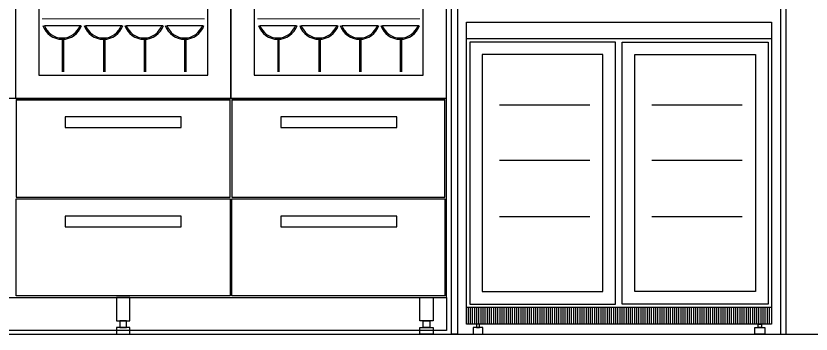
# Model space of a CAD drawing. Header units: millimetres. Extents: x 11444 to 38468, y 2013 to 7470.
# Drawn here: x 25249 to 27648, y 3130 to 4089 of the extents above; entities that cross this region are included whole.
import ezdxf

# ---------------------------------------------------------------- set-up
doc = ezdxf.new("R2010")
doc.units = ezdxf.units.MM
doc.layers.add('Auto-SilikCizgiler', color=251, linetype='Continuous', lineweight=9)

# ---------------------------------------------------------------- blocks, each defined once
blk = doc.blocks.new('A$C5EEB7F27')
for p, q in [((8.7, 140), (117.8, 140)), ((61.5, 98.3), (61.5, 0)), ((65.4, 98.3), (65.4, 0))]:
    blk.add_line(p, q)
for radius in [61.5, 57.5]:
    blk.add_arc((61.5, 159.8), radius, 198.7493, 341.2507)
blk = doc.blocks.new('A$C4A5A69B0')
for points in [[(650, 710), (1300, 710), (1300, 2200), (650, 2200)], [(1300, 710), (1950, 710), (1950, 2200), (1300, 2200)], [(720, 780), (1230, 780), (1230, 2100), (720, 2100)], [(1370, 780), (1880, 780), (1880, 2100), (1370, 2100)], [(0, 110), (1950, 110), (1950, 710), (0, 710)], [(652.5, 412.5), (1297.5, 412.5), (1297.5, 705), (652.5, 705)], [(1302.5, 412.5), (1945, 412.5), (1945, 705), (1302.5, 705)], [(800, 623), (1150, 623), (1150, 655), (800, 655)], [(1450, 623), (1800, 623), (1800, 655), (1450, 655)], [(652.5, 407.5), (1297.5, 407.5), (1297.5, 115), (652.5, 115)], [(1302.5, 407.5), (1945, 407.5), (1945, 115), (1302.5, 115)], [(800, 323), (1150, 323), (1150, 355), (800, 355)], [(1450, 323), (1800, 323), (1800, 355), (1450, 355)], [(0, 110), (1950, 110), (1950, 11.2), (0, 11.2)], [(955, 40), (995, 40), (995, 110), (955, 110)], [(1910, 40), (1870, 40), (1870, 110), (1910, 110)], [(985, 40), (965, 40), (965, 20), (985, 20)], [(1880, 40), (1900, 40), (1900, 20), (1880, 20)], [(955, 0), (995, 0), (995, 20), (955, 20)], [(1910, 0), (1870, 0), (1870, 20), (1910, 20)]]:
    blk.add_lwpolyline(points, close=True)
at = {"layer": 'Auto-SilikCizgiler'}
for points in [[(730, 950), (1220, 950)], [(1380, 950), (1870, 950)]]:
    blk.add_lwpolyline(points, dxfattribs=at)
for p in [(729.4, 790), (853.9, 790), (976.3, 790), (1098.7, 790), (1379.4, 790), (1503.9, 790), (1626.3, 790), (1748.7, 790)]:
    blk.add_blockref('A$C5EEB7F27', p)
blk = doc.blocks.new('A$C384503B4')
h = blk.add_hatch()
h.set_pattern_fill('ANSI31', color=256, scale=2, angle=45)
h.set_pattern_definition([(90, (-22816.8225, -2002.827), (-6.35, 0), [])])
h.paths.add_polyline_path([(920, 80), (0, 80), (0, 30), (920, 30)])
for p, q in [((920, 940), (0, 940)), ((0, 940), (0, 30)), ((920, 30), (920, 940)), ((0, 890), (920, 890)), ((88.1, 689.6), (360.5, 689.6)), ((548.1, 689.6), (820.5, 689.6)), ((88.1, 523.5), (360.5, 523.5)), ((548.1, 523.5), (820.5, 523.5)), ((88.1, 353.8), (360.5, 353.8)), ((548.1, 353.8), (820.5, 353.8)), ((0, 80), (920, 80)), ((0, 30), (920, 30))]:
    blk.add_line(p, q)
for points in [[(10, 90), (450, 90), (450, 880), (10, 880)], [(910, 90), (470, 90), (470, 880), (910, 880)], [(48, 128), (412, 128), (412, 842), (48, 842)], [(872, 128), (508, 128), (508, 842), (872, 842)], [(30, 20), (40, 20), (40, 30), (30, 30)], [(890, 20), (880, 20), (880, 30), (890, 30)], [(20, 0), (50, 0), (50, 20), (20, 20)], [(900, 0), (870, 0), (870, 20), (900, 20)]]:
    blk.add_lwpolyline(points, close=True)

msp = doc.modelspace()

# ---------------------------------------------------------------- linework, layer by layer
msp.add_line((11444.3, 3130.4), (38468, 3130.4))
for points in [[(26562.9, 5350.4), (26580.9, 5350.4), (26580.9, 3130.4), (26562.9, 3130.4)], [(27572.9, 5350.4), (27554.9, 5350.4), (27554.9, 3130.4), (27572.9, 3130.4)]]:
    msp.add_lwpolyline(points, close=True)

# ---------------------------------------------------------------- block references
msp.add_blockref('A$C4A5A69B0', (24597.9, 3130.4))
at = {"xscale": -1}
msp.add_blockref('A$C384503B4', (27527.9, 3130.4), dxfattribs=at)

doc.saveas('drawing.dxf')
